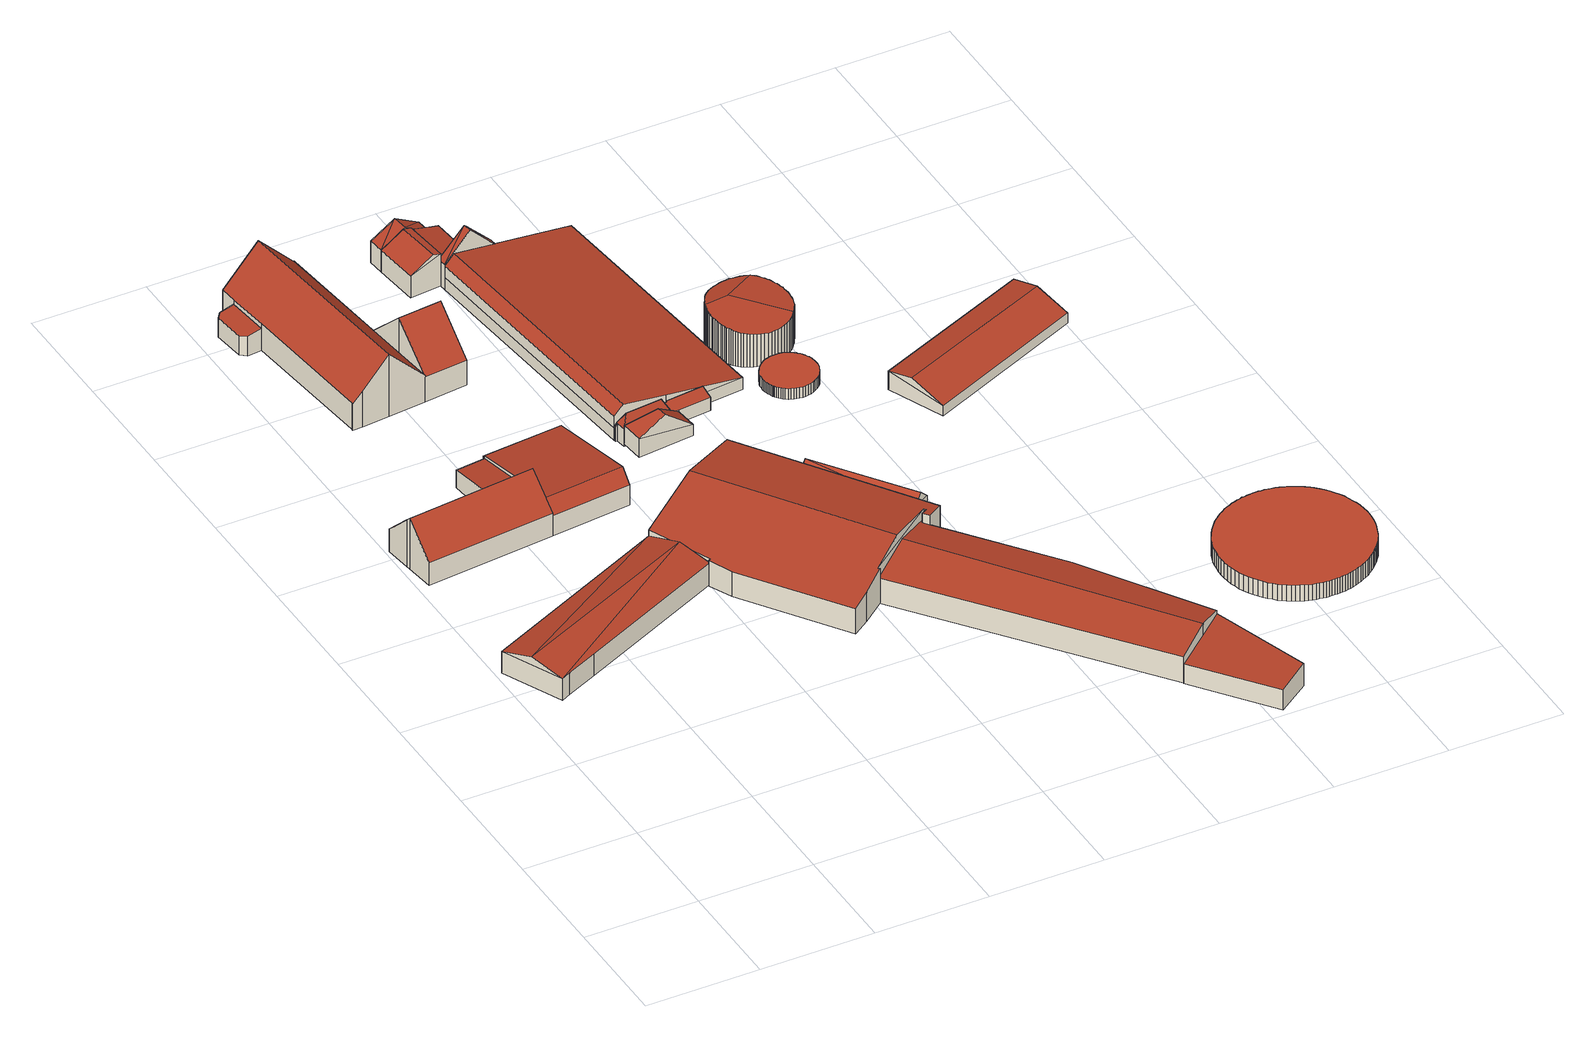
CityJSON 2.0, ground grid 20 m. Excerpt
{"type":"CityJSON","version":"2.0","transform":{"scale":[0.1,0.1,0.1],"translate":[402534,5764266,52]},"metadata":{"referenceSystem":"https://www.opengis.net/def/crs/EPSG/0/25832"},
"CityObjects":{
"building1":{"type":"Building","attributes":{"Gemeindeschluessel":"05515000","Geometrietyp2DReferenz":"3000","function":"31001_2700","roofType":"3100","measuredHeight":5.58},"geometry":[{"type":"Solid","lod":"2","boundaries":[[[[0,1,2,3]],[[4,5,1,0]],[[6,7,5,4]],[[8,9,7,6]],[[10,11,9,8]],[[12,13,11,10]],[[3,2,13,12]],[[4,0,3,12,14,6]],[[15,6,14]],[[14,10,15]],[[10,8,15]],[[12,10,14]],[[15,8,6]],[[1,5,7,9,11,13,2]]]],"semantics":{"surfaces":[{"type":"WallSurface"},{"type":"RoofSurface"},{"type":"GroundSurface"}],"values":[[0,0,0,0,0,0,0,1,1,1,1,0,0,2]]}}]},
"building2":{"type":"Building","attributes":{"Gemeindeschluessel":"05515000","Geometrietyp2DReferenz":"3000","function":"31001_2700"},"children":["building2-1","building2-2"]},
"building2-1":{"type":"BuildingPart","attributes":{"roofType":"3100","measuredHeight":9.57},"parents":["building2"],"geometry":[{"type":"Solid","lod":"2","boundaries":[[[[16,17,18,19]],[[20,21,17,16]],[[22,23,21,20]],[[24,25,23,22]],[[26,27,25,24]],[[28,29,30,31,32]],[[19,18,29,28]],[[33,26,24,22,20,16,19,34]],[[28,32,35,36,34,19]],[[17,21,23,25,27,37,38,30,29,18]],[[33,34,39]],[[27,26,33,39,37]],[[31,35,32]],[[39,34,36]],[[38,37,39,36]],[[30,38,36,35,31]]]],"semantics":{"surfaces":[{"type":"WallSurface"},{"type":"RoofSurface"},{"type":"GroundSurface"},{"type":"ClosureSurface"}],"values":[[0,0,0,0,0,0,0,1,1,2,0,3,0,0,3,3]]}}]},
"building2-2":{"type":"BuildingPart","attributes":{"roofType":"3100","measuredHeight":6.14},"parents":["building2"],"geometry":[{"type":"Solid","lod":"2","boundaries":[[[[40,41,27,26,42]],[[43,44,41,40]],[[45,46,44,43]],[[47,48,46,45]],[[49,50,48,47]],[[51,52,50,49]],[[31,30,52,51]],[[47,45,43,40,42,33,39,36,49]],[[35,31,51,49,36]],[[37,27,41,44,46,48,50,52,30,38]],[[26,33,42]],[[26,27,37,39,33]],[[37,38,36,39]],[[30,31,35,36,38]]]],"semantics":{"surfaces":[{"type":"WallSurface"},{"type":"RoofSurface"},{"type":"GroundSurface"},{"type":"ClosureSurface"}],"values":[[0,0,0,0,0,0,0,1,1,2,0,3,3,3]]}}]},
"building3":{"type":"Building","attributes":{"Gemeindeschluessel":"05515000","Geometrietyp2DReferenz":"3000","function":"51009_1610","roofType":"2100","measuredHeight":4.19},"geometry":[{"type":"Solid","lod":"2","boundaries":[[[[53,54,55,56]],[[57,58,54,53]],[[59,60,58,57]],[[61,62,60,59]],[[56,55,62,61]],[[59,57,53,56,61]],[[54,58,60,62,55]]]],"semantics":{"surfaces":[{"type":"WallSurface"},{"type":"RoofSurface"},{"type":"GroundSurface"}],"values":[[0,0,0,0,0,1,2]]}}]},
"building4":{"type":"Building","attributes":{"name":"Dahlhaus","Gemeindeschluessel":"05515000","Geometrietyp2DReferenz":"3000","function":"31001_1000"},"address":[{"country":"Germany","locality":"Münster","thoroughfareNumber":"238","thoroughfareName":"Langenhorster Stiege"}],"children":["building4-1","building4-2","building4-3"]},
"building4-1":{"type":"BuildingPart","attributes":{"roofType":"3100","measuredHeight":11.63},"parents":["building4"],"geometry":[{"type":"Solid","lod":"2","boundaries":[[[[63,64,65,66]],[[67,68,64,63]],[[69,70,68,67]],[[71,72,70,69]],[[63,66,73,74,67]],[[75,71,69,67,74]],[[65,64,68,70,72,76]],[[77,74,73]],[[65,76,77,73,66]],[[75,74,77]],[[71,75,77,76,72]]]],"semantics":{"surfaces":[{"type":"WallSurface"},{"type":"RoofSurface"},{"type":"GroundSurface"},{"type":"ClosureSurface"}],"values":[[0,0,0,0,1,1,2,0,3,0,3]]}}]},
"building4-2":{"type":"BuildingPart","attributes":{"roofType":"5000","measuredHeight":11.77},"parents":["building4"],"geometry":[{"type":"Solid","lod":"2","boundaries":[[[[78,79,80,81,82]],[[83,84,85,86,87]],[[88,89,84,83]],[[90,91,89,88]],[[92,93,91,90]],[[94,95,93,92]],[[96,97,95,94]],[[98,66,65,97,96]],[[99,100,72,71,101]],[[102,103,100,99]],[[104,105,103,102]],[[82,81,105,104]],[[101,75,77,73,98,96,94,92,90,88,99]],[[83,87,78,82,104,102,99,88]],[[80,85,84,89,91,93,95,97,65,76,72,100,103,105,81]],[[79,78,87,86]],[[85,80,79,86]],[[75,101,71]],[[98,73,66]],[[65,66,73,77,76]],[[72,76,77,75,71]]]],"semantics":{"surfaces":[{"type":"WallSurface"},{"type":"RoofSurface"},{"type":"GroundSurface"},{"type":"ClosureSurface"}],"values":[[0,0,0,0,0,0,0,0,0,0,0,0,1,1,2,0,3,0,0,3,3]]}}]},
"building4-3":{"type":"BuildingPart","attributes":{"roofType":"2100","measuredHeight":4.21},"parents":["building4"],"geometry":[{"type":"Solid","lod":"2","boundaries":[[[[106,107,108,109]],[[110,111,107,106]],[[86,85,111,110]],[[112,113,80,79]],[[109,108,113,112]],[[79,86,110,106,109,112]],[[107,111,85,80,113,108]],[[85,86,79,80]]]],"semantics":{"surfaces":[{"type":"WallSurface"},{"type":"RoofSurface"},{"type":"GroundSurface"},{"type":"ClosureSurface"}],"values":[[0,0,0,0,0,1,2,3]]}}]},
"building5":{"type":"Building","attributes":{"Gemeindeschluessel":"05515000","Geometrietyp2DReferenz":"3000","function":"31001_2700","roofType":"5000","measuredHeight":8.07},"geometry":[{"type":"Solid","lod":"2","boundaries":[[[[114,115,116,117]],[[118,119,115,114]],[[120,121,119,118]],[[122,123,121,120]],[[124,125,123,122]],[[126,127,125,124]],[[128,129,127,126]],[[130,131,129,128]],[[132,133,131,130]],[[134,135,133,132]],[[136,137,135,134]],[[138,139,137,136]],[[140,141,139,138]],[[117,116,141,140]],[[126,124,122,120,118,114,142,143]],[[143,142,117,140,138,136,134,132,130,128]],[[126,143,128]],[[117,142,114]],[[115,119,121,123,125,127,129,131,133,135,137,139,141,116]]]],"semantics":{"surfaces":[{"type":"WallSurface"},{"type":"RoofSurface"},{"type":"GroundSurface"}],"values":[[0,0,0,0,0,0,0,0,0,0,0,0,0,0,1,1,0,0,2]]}}]},
"building6":{"type":"Building","attributes":{"Gemeindeschluessel":"05515000","Geometrietyp2DReferenz":"3000","function":"51009_1610","roofType":"5000","measuredHeight":6.14},"geometry":[{"type":"Solid","lod":"2","boundaries":[[[[144,145,146,147]],[[148,149,145,144]],[[150,151,149,148]],[[152,153,151,150]],[[154,155,153,152]],[[147,146,155,154]],[[156,152,150,148,157]],[[158,157,148,144]],[[154,156,157,158,147]],[[152,156,154]],[[147,158,144]],[[145,149,151,153,155,146]]]],"semantics":{"surfaces":[{"type":"WallSurface"},{"type":"RoofSurface"},{"type":"GroundSurface"}],"values":[[0,0,0,0,0,0,1,1,1,0,0,2]]}}]},
"building7":{"type":"Building","attributes":{"Gemeindeschluessel":"05515000","Geometrietyp2DReferenz":"3000","function":"31001_2700","roofType":"2100","measuredHeight":3.12},"geometry":[{"type":"Solid","lod":"2","boundaries":[[[[159,151,153,152]],[[160,161,151,159]],[[162,163,161,160]],[[164,165,163,162]],[[166,167,165,164]],[[168,169,167,166]],[[170,155,169,168]],[[152,153,155,170]],[[168,166,164,162,160,159,152,170]],[[151,161,163,165,167,169,155,153]]]],"semantics":{"surfaces":[{"type":"WallSurface"},{"type":"RoofSurface"},{"type":"GroundSurface"}],"values":[[0,0,0,0,0,0,0,0,1,2]]}}]},
"building8":{"type":"Building","attributes":{"Gemeindeschluessel":"05515000","Geometrietyp2DReferenz":"3000","function":"31001_2700"},"children":["building8-1","building8-2","building8-3","building8-4","building8-5","building8-6"]},
"building8-1":{"type":"BuildingPart","attributes":{"roofType":"3100","measuredHeight":6.42},"parents":["building8"],"geometry":[{"type":"Solid","lod":"2","boundaries":[[[[171,172,173,174]],[[174,173,175,176,177]],[[177,178,174]],[[174,178,179,180,171]],[[181,182,179,178,177]],[[172,183,184,175,173]],[[185,181,186]],[[172,171,187,183]],[[171,188,185,186,189,187]],[[190,191,189,186,181,177,176]],[[175,184,190,176]],[[183,187,189,191,190,184]],[[188,171,180]],[[181,185,182]],[[182,185,188,180,179]]]],"semantics":{"surfaces":[{"type":"WallSurface"},{"type":"RoofSurface"},{"type":"GroundSurface"},{"type":"ClosureSurface"}],"values":[[0,0,0,1,1,2,0,3,3,0,3,3,0,0,3]]}}]},
"building8-2":{"type":"BuildingPart","attributes":{"roofType":"3100","measuredHeight":6.56},"parents":["building8"],"geometry":[{"type":"Solid","lod":"2","boundaries":[[[[192,193,172,171]],[[194,195,193,192]],[[196,197,195,194]],[[192,198,194]],[[171,188,180,199,198]],[[198,192,171]],[[199,182,185,186,200,196,194]],[[194,198,199]],[[193,195,197,183,172]],[[183,187,171,172]],[[197,196,187,183]],[[186,189,200]],[[179,182,199,180]],[[189,186,185,188,171,187]],[[200,189,187,196]],[[185,182,179,180,188]]]],"semantics":{"surfaces":[{"type":"WallSurface"},{"type":"RoofSurface"},{"type":"GroundSurface"},{"type":"ClosureSurface"}],"values":[[0,0,0,0,1,1,1,1,2,3,3,0,0,3,3,3]]}}]},
"building8-3":{"type":"BuildingPart","attributes":{"roofType":"3100","measuredHeight":9.42},"parents":["building8"],"geometry":[{"type":"Solid","lod":"2","boundaries":[[[[201,202,203,204,205]],[[206,207,208,202,201]],[[176,175,209,210,211,212]],[[213,214,212]],[[215,190,176,212,214]],[[213,216,206,201]],[[217,214,213,201]],[[217,201,205]],[[184,203,202,208,209,175]],[[175,176,190,184]],[[218,205,204]],[[184,190,218,204,203]],[[219,212,211]],[[209,208,207,210]],[[210,207,206,219,211]],[[217,205,218,215,214]],[[218,190,215]],[[213,212,219,220,216]],[[206,216,220,219]]]],"semantics":{"surfaces":[{"type":"WallSurface"},{"type":"RoofSurface"},{"type":"GroundSurface"},{"type":"ClosureSurface"}],"values":[[0,0,0,1,1,1,1,0,2,3,0,3,0,3,3,0,3,0,3]]}}]},
"building8-4":{"type":"BuildingPart","attributes":{"roofType":"3100","measuredHeight":6.19},"parents":["building8"],"geometry":[{"type":"Solid","lod":"2","boundaries":[[[[221,222,208,207]],[[223,224,222,221]],[[225,226,224,223]],[[227,228,226,225]],[[210,209,229,230]],[[231,220,219,211,232]],[[233,216,220,231,234,235,223,221]],[[235,225,223]],[[235,234,227,225]],[[206,233,221,207]],[[232,211,210,230]],[[208,222,224,226,228,236,237,229,209]],[[209,210,207,208]],[[237,238,230,229]],[[236,239,238,237]],[[228,227,239,236]],[[231,232,230,238,240,241,239,227,234]],[[240,238,239,241]],[[216,233,206]],[[211,219,206,207,210]],[[220,216,206,219]]]],"semantics":{"surfaces":[{"type":"WallSurface"},{"type":"RoofSurface"},{"type":"GroundSurface"},{"type":"ClosureSurface"}],"values":[[0,0,0,0,0,1,1,0,0,0,0,2,3,3,3,3,0,3,0,3,3]]}}]},
"building8-5":{"type":"BuildingPart","attributes":{"roofType":"5000","measuredHeight":5.24},"parents":["building8"],"geometry":[{"type":"Solid","lod":"2","boundaries":[[[[242,243,244,245]],[[246,247,243,242]],[[248,249,247,246]],[[250,251,249,248]],[[252,230,229,251,250]],[[253,254,228,227]],[[245,244,254,253]],[[240,255,256,241]],[[252,250,248,246,255,240]],[[242,256,255,246]],[[245,253,227,241,256,242]],[[243,247,249,251,229,237,236,228,254,244]],[[230,252,240,238]],[[229,230,238,237]],[[237,238,239,236]],[[238,240,241,239]],[[239,241,227]],[[239,227,228,236]]]],"semantics":{"surfaces":[{"type":"WallSurface"},{"type":"RoofSurface"},{"type":"GroundSurface"},{"type":"ClosureSurface"}],"values":[[0,0,0,0,0,0,0,1,1,1,1,2,0,3,3,3,0,3]]}}]},
"building8-6":{"type":"BuildingPart","attributes":{"roofType":"2100","measuredHeight":5.74},"parents":["building8"],"geometry":[{"type":"Solid","lod":"2","boundaries":[[[[257,258,197,196,259]],[[204,203,258,257]],[[259,200,189,191,215,218,204,257]],[[184,183,197,258,203]],[[215,191,190]],[[203,204,218,190,184]],[[218,215,190]],[[190,191,189,187,183,184]],[[196,200,259]],[[187,196,197,183]],[[187,189,200,196]]]],"semantics":{"surfaces":[{"type":"WallSurface"},{"type":"RoofSurface"},{"type":"GroundSurface"},{"type":"ClosureSurface"}],"values":[[0,0,1,2,0,3,3,3,0,3,3]]}}]},
"building9":{"type":"Building","attributes":{"Gemeindeschluessel":"05515000","Geometrietyp2DReferenz":"3000","function":"31001_2700","roofType":"3100","measuredHeight":6.21},"geometry":[{"type":"Solid","lod":"2","boundaries":[[[[260,261,262,263]],[[264,265,261,260]],[[266,267,265,264]],[[268,269,267,266]],[[270,271,269,268]],[[272,273,271,270]],[[274,275,273,272]],[[276,277,275,274]],[[278,279,277,276]],[[280,281,279,278]],[[282,283,281,280]],[[263,262,283,282]],[[276,274,272,270,268,266,264,260,278]],[[263,282,280,278,260]],[[261,265,267,269,271,273,275,277,279,281,283,262]]]],"semantics":{"surfaces":[{"type":"WallSurface"},{"type":"RoofSurface"},{"type":"GroundSurface"}],"values":[[0,0,0,0,0,0,0,0,0,0,0,0,1,1,2]]}}]},
"building10":{"type":"Building","attributes":{"Gemeindeschluessel":"05515000","Geometrietyp2DReferenz":"3000","function":"31001_2700","roofType":"3100","measuredHeight":3.51},"geometry":[{"type":"Solid","lod":"2","boundaries":[[[[284,285,286,287]],[[288,289,285,284]],[[290,291,289,288]],[[287,286,291,290]],[[284,292,288]],[[290,293,287]],[[292,284,287]],[[287,293,292]],[[288,292,293]],[[293,290,288]],[[285,289,291,286]]]],"semantics":{"surfaces":[{"type":"WallSurface"},{"type":"RoofSurface"},{"type":"GroundSurface"}],"values":[[0,0,0,0,0,0,1,1,1,1,2]]}}]},
"building11":{"type":"Building","attributes":{"Gemeindeschluessel":"05515000","Geometrietyp2DReferenz":"3000","function":"51009_1610","roofType":"2100","measuredHeight":4.62},"geometry":[{"type":"Solid","lod":"2","boundaries":[[[[294,295,296,297]],[[298,299,295,294]],[[300,301,299,298]],[[297,296,301,300]],[[298,294,297,300]],[[295,299,301,296]]]],"semantics":{"surfaces":[{"type":"WallSurface"},{"type":"RoofSurface"},{"type":"GroundSurface"}],"values":[[0,0,0,0,1,2]]}}]},
"building12":{"type":"Building","attributes":{"Gemeindeschluessel":"05515000","Geometrietyp2DReferenz":"3000","function":"51003_1201","roofType":"1000","measuredHeight":2.01},"geometry":[{"type":"Solid","lod":"2","boundaries":[[[[302,303,304,305]],[[306,307,303,302]],[[308,309,307,306]],[[310,311,309,308]],[[312,313,311,310]],[[314,315,313,312]],[[316,317,315,314]],[[318,319,317,316]],[[320,321,319,318]],[[322,323,321,320]],[[324,325,323,322]],[[326,327,325,324]],[[328,329,327,326]],[[330,331,329,328]],[[332,333,331,330]],[[334,335,333,332]],[[336,337,335,334]],[[338,339,337,336]],[[340,341,339,338]],[[342,343,341,340]],[[344,345,343,342]],[[346,347,345,344]],[[348,349,347,346]],[[350,351,349,348]],[[352,353,351,350]],[[354,355,353,352]],[[356,357,355,354]],[[358,359,357,356]],[[360,361,359,358]],[[362,363,361,360]],[[364,365,363,362]],[[366,367,365,364]],[[368,369,367,366]],[[370,371,369,368]],[[372,373,371,370]],[[374,375,373,372]],[[376,377,375,374]],[[378,379,377,376]],[[380,381,379,378]],[[382,383,381,380]],[[384,385,383,382]],[[386,387,385,384]],[[388,389,387,386]],[[390,391,389,388]],[[392,393,391,390]],[[394,395,393,392]],[[396,397,395,394]],[[398,399,397,396]],[[400,401,399,398]],[[402,403,401,400]],[[404,405,403,402]],[[406,407,405,404]],[[408,409,407,406]],[[410,411,409,408]],[[412,413,411,410]],[[414,415,413,412]],[[416,417,415,414]],[[418,419,417,416]],[[420,421,419,418]],[[422,423,421,420]],[[424,425,423,422]],[[426,427,425,424]],[[428,429,427,426]],[[430,431,429,428]],[[432,433,431,430]],[[434,435,433,432]],[[436,437,435,434]],[[438,439,437,436]],[[440,441,439,438]],[[305,304,441,440]],[[438,436,434,432,430,428,426,424,422,420,418,416,414,412,410,408,406,404,402,400,398,396,394,392,390,388,386,384,382,380,378,376,374,372,370,368,366,364,362,360,358,356,354,352,350,348,346,344,342,340,338,336,334,332,330,328,326,324,322,320,318,316,314,312,310,308,306,302,305,440]],[[303,307,309,311,313,315,317,319,321,323,325,327,329,331,333,335,337,339,341,343,345,347,349,351,353,355,357,359,361,363,365,367,369,371,373,375,377,379,381,383,385,387,389,391,393,395,397,399,401,403,405,407,409,411,413,415,417,419,421,423,425,427,429,431,433,435,437,439,441,304]]]],"semantics":{"surfaces":[{"type":"WallSurface"},{"type":"RoofSurface"},{"type":"GroundSurface"}],"values":[[0,0,0,0,0,0,0,0,0,0,0,0,0,0,0,0,0,0,0,0,0,0,0,0,0,0,0,0,0,0,0,0,0,0,0,0,0,0,0,0,0,0,0,0,0,0,0,0,0,0,0,0,0,0,0,0,0,0,0,0,0,0,0,0,0,0,0,0,0,0,1,2]]}}]},
"building13":{"type":"Building","attributes":{"Gemeindeschluessel":"05515000","Geometrietyp2DReferenz":"3000","function":"51003_1201","roofType":"5000","measuredHeight":7.89},"geometry":[{"type":"Solid","lod":"2","boundaries":[[[[442,443,444,445]],[[446,447,443,442]],[[448,449,447,446]],[[450,451,449,448]],[[452,453,451,450]],[[454,455,453,452]],[[456,457,455,454]],[[458,459,457,456]],[[460,461,459,458]],[[462,463,461,460]],[[464,465,463,462]],[[466,467,465,464]],[[468,469,467,466]],[[470,471,469,468]],[[472,473,471,470]],[[474,475,473,472]],[[476,477,475,474]],[[478,479,477,476]],[[480,481,479,478]],[[482,483,481,480]],[[484,485,483,482]],[[486,487,485,484]],[[488,489,487,486]],[[490,491,489,488]],[[492,493,491,490]],[[494,495,493,492]],[[496,497,495,494]],[[498,499,497,496]],[[500,501,499,498]],[[502,503,501,500]],[[504,505,503,502]],[[506,507,505,504]],[[508,509,507,506]],[[510,511,509,508]],[[512,513,511,510]],[[514,515,513,512]],[[516,517,515,514]],[[518,519,517,516]],[[520,521,519,518]],[[522,523,521,520]],[[524,525,523,522]],[[526,527,525,524]],[[528,529,527,526]],[[530,531,529,528]],[[532,533,531,530]],[[534,535,533,532]],[[536,537,535,534]],[[538,539,537,536]],[[540,541,539,538]],[[542,543,541,540]],[[544,545,543,542]],[[546,547,545,544]],[[548,549,547,546]],[[550,551,549,548]],[[552,553,551,550]],[[554,555,553,552]],[[556,557,555,554]],[[558,559,557,556]],[[560,561,559,558]],[[562,563,561,560]],[[564,565,563,562]],[[566,567,565,564]],[[568,569,567,566]],[[570,571,569,568]],[[572,573,571,570]],[[574,575,573,572]],[[576,577,575,574]],[[578,579,577,576]],[[580,581,579,578]],[[582,583,581,580]],[[584,585,583,582]],[[586,587,585,584]],[[588,589,587,586]],[[590,591,589,588]],[[592,593,591,590]],[[594,595,593,592]],[[596,597,595,594]],[[598,599,597,596]],[[600,601,599,598]],[[602,603,601,600]],[[604,605,603,602]],[[606,607,605,604]],[[608,609,607,606]],[[445,444,609,608]],[[544,542,540,538,536,534,532,530,528,526,524,522,520,518,516,514,512,510,508,610,611,558,556,554,552,550,548,546]],[[506,504,502,500,498,496,494,492,490,488,486,484,482,480,478,476,474,472,470,468,610,508]],[[560,611,610,468,466,464,462,460,458,456,454,452,450,448,446,442,445,608,606,604,602,600,598,596,594,592,590,588,586,584,582,580,578,576,574,572,570,568,566,564,562]],[[558,611,560]],[[443,447,449,451,453,455,457,459,461,463,465,467,469,471,473,475,477,479,481,483,485,487,489,491,493,495,497,499,501,503,505,507,509,511,513,515,517,519,521,523,525,527,529,531,533,535,537,539,541,543,545,547,549,551,553,555,557,559,561,563,565,567,569,571,573,575,577,579,581,583,585,587,589,591,593,595,597,599,601,603,605,607,609,444]]]],"semantics":{"surfaces":[{"type":"WallSurface"},{"type":"RoofSurface"},{"type":"GroundSurface"}],"values":[[0,0,0,0,0,0,0,0,0,0,0,0,0,0,0,0,0,0,0,0,0,0,0,0,0,0,0,0,0,0,0,0,0,0,0,0,0,0,0,0,0,0,0,0,0,0,0,0,0,0,0,0,0,0,0,0,0,0,0,0,0,0,0,0,0,0,0,0,0,0,0,0,0,0,0,0,0,0,0,0,0,0,0,0,1,1,1,0,2]]}}]},
"building14":{"type":"Building","attributes":{"Gemeindeschluessel":"05515000","Geometrietyp2DReferenz":"3000","function":"51002_1230","roofType":"1000","measuredHeight":3},"geometry":[{"type":"Solid","lod":"2","boundaries":[[[[612,613,614,615]],[[616,617,613,612]],[[618,619,617,616]],[[620,621,619,618]],[[622,623,621,620]],[[624,625,623,622]],[[626,627,625,624]],[[628,629,627,626]],[[630,631,629,628]],[[632,633,631,630]],[[634,635,633,632]],[[636,637,635,634]],[[638,639,637,636]],[[640,641,639,638]],[[642,643,641,640]],[[644,645,643,642]],[[646,647,645,644]],[[648,649,647,646]],[[650,651,649,648]],[[652,653,651,650]],[[654,655,653,652]],[[656,657,655,654]],[[658,659,657,656]],[[660,661,659,658]],[[662,663,661,660]],[[664,665,663,662]],[[666,667,665,664]],[[668,669,667,666]],[[670,671,669,668]],[[672,673,671,670]],[[674,675,673,672]],[[676,677,675,674]],[[678,679,677,676]],[[680,681,679,678]],[[682,683,681,680]],[[684,685,683,682]],[[686,687,685,684]],[[688,689,687,686]],[[690,691,689,688]],[[692,693,691,690]],[[694,695,693,692]],[[696,697,695,694]],[[698,699,697,696]],[[700,701,699,698]],[[702,703,701,700]],[[704,705,703,702]],[[706,707,705,704]],[[708,709,707,706]],[[710,711,709,708]],[[712,713,711,710]],[[714,715,713,712]],[[716,717,715,714]],[[718,719,717,716]],[[720,721,719,718]],[[722,723,721,720]],[[724,725,723,722]],[[726,727,725,724]],[[728,729,727,726]],[[730,731,729,728]],[[732,733,731,730]],[[734,735,733,732]],[[736,737,735,734]],[[738,739,737,736]],[[740,741,739,738]],[[742,743,741,740]],[[744,745,743,742]],[[746,747,745,744]],[[748,749,747,746]],[[750,751,749,748]],[[752,753,751,750]],[[754,755,753,752]],[[756,757,755,754]],[[758,759,757,756]],[[760,761,759,758]],[[762,763,761,760]],[[764,765,763,762]],[[766,767,765,764]],[[768,769,767,766]],[[770,771,769,768]],[[772,773,771,770]],[[774,775,773,772]],[[776,777,775,774]],[[778,779,777,776]],[[780,781,779,778]],[[782,783,781,780]],[[784,785,783,782]],[[786,787,785,784]],[[788,789,787,786]],[[790,791,789,788]],[[792,793,791,790]],[[794,795,793,792]],[[796,797,795,794]],[[798,799,797,796]],[[800,801,799,798]],[[802,803,801,800]],[[804,805,803,802]],[[806,807,805,804]],[[808,809,807,806]],[[810,811,809,808]],[[812,813,811,810]],[[814,815,813,812]],[[816,817,815,814]],[[818,819,817,816]],[[820,821,819,818]],[[822,823,821,820]],[[824,825,823,822]],[[826,827,825,824]],[[828,829,827,826]],[[830,831,829,828]],[[832,833,831,830]],[[834,835,833,832]],[[836,837,835,834]],[[838,839,837,836]],[[615,614,839,838]],[[836,834,832,830,828,826,824,822,820,818,816,814,812,810,808,806,804,802,800,798,796,794,792,790,788,786,784,782,780,778,776,774,772,770,768,766,764,762,760,758,756,754,752,750,748,746,744,742,740,738,736,734,732,730,728,726,724,722,720,718,716,714,712,710,708,706,704,702,700,698,696,694,692,690,688,686,684,682,680,678,676,674,672,670,668,666,664,662,660,658,656,654,652,650,648,646,644,642,640,638,636,634,632,630,628,626,624,622,620,618,616,612,615,838]],[[613,617,619,621,623,625,627,629,631,633,635,637,639,641,643,645,647,649,651,653,655,657,659,661,663,665,667,669,671,673,675,677,679,681,683,685,687,689,691,693,695,697,699,701,703,705,707,709,711,713,715,717,719,721,723,725,727,729,731,733,735,737,739,741,743,745,747,749,751,753,755,757,759,761,763,765,767,769,771,773,775,777,779,781,783,785,787,789,791,793,795,797,799,801,803,805,807,809,811,813,815,817,819,821,823,825,827,829,831,833,835,837,839,614]]]],"semantics":{"surfaces":[{"type":"WallSurface"},{"type":"RoofSurface"},{"type":"GroundSurface"}],"values":[[0,0,0,0,0,0,0,0,0,0,0,0,0,0,0,0,0,0,0,0,0,0,0,0,0,0,0,0,0,0,0,0,0,0,0,0,0,0,0,0,0,0,0,0,0,0,0,0,0,0,0,0,0,0,0,0,0,0,0,0,0,0,0,0,0,0,0,0,0,0,0,0,0,0,0,0,0,0,0,0,0,0,0,0,0,0,0,0,0,0,0,0,0,0,0,0,0,0,0,0,0,0,0,0,0,0,0,0,0,0,0,0,0,0,1,2]]}}]},
"building15":{"type":"Building","attributes":{"Gemeindeschluessel":"05515000","Geometrietyp2DReferenz":"3000","function":"31001_2700","roofType":"3100","measuredHeight":4.28},"geometry":[{"type":"Solid","lod":"2","boundaries":[[[[840,841,842,843]],[[844,845,841,840]],[[846,847,845,844]],[[843,842,847,846]],[[840,848,844]],[[846,849,843]],[[843,849,848,840]],[[844,848,849,846]],[[841,845,847,842]]]],"semantics":{"surfaces":[{"type":"WallSurface"},{"type":"RoofSurface"},{"type":"GroundSurface"}],"values":[[0,0,0,0,0,0,1,1,2]]}}]}
},
"vertices":[
[127,578,52],[127,578,11],[392,700,11],[392,700,52],[71,552,52],[71,552,11],[54,544,52],[54,544,11],[5,651,52],[5,651,11],[345,808,52],[345,808,11],[395,701,52],[395,701,11],[370,754,67],[29,598,67],
[6,960,102],[6,960,11],[7,955,11],[7,955,107],[1,1009,54],[1,1009,11],[138,1023,54],[138,1023,11],[176,1027,54],[176,1027,11],[230,1033,54],[230,1033,11],[13,902,54],[13,902,11],[241,926,11],[241,926,49],[241,926,54],[230,1026,62],[235,980,107],[239,943,71],[239,945,73],[235,980,11],[239,945,11],[235,980,68],
[221,1111,50],[221,1111,11],[230,1033,61],[220,1110,50],[220,1110,11],[220,1113,49],[220,1113,11],[363,1127,49],[363,1127,11],[381,960,73],[381,960,11],[383,941,49],[383,941,11],
[168,1104,46],[168,1104,13],[176,1027,13],[176,1027,55],[220,1110,46],[220,1110,13],[221,1111,46],[221,1111,13],[230,1033,55],[230,1033,13],
[294,1475,59],[294,1475,12],[216,1467,12],[216,1467,59],[301,1403,128],[301,1403,12],[308,1331,59],[308,1331,12],[231,1323,59],[231,1323,12],[216,1464,62],[223,1395,128],[231,1326,62],[223,1395,12],[223,1395,62],
[72,1559,62],[72,1559,54],[72,1559,12],[98,1314,12],[98,1314,62],[61,1665,62],[61,1665,12],[64,1634,12],[64,1634,54],[64,1634,62],[127,1672,129],[127,1672,12],[158,1675,97],[158,1675,12],[190,1678,64],[190,1678,12],[193,1679,62],[193,1679,12],[193,1676,62],[193,1676,12],[216,1467,62],[165,1316,130],[165,1316,12],[231,1323,62],[116,1311,80],[116,1311,12],[98,1310,62],[98,1310,12],
[30,1621,48],[30,1621,12],[36,1564,12],[36,1564,48],[38,1631,49],[38,1631,12],[46,1556,49],[46,1556,12],
[559,953,67],[559,953,10],[345,808,10],[345,808,63],[767,648,67],[767,648,10],[737,624,74],[737,624,10],[729,635,74],[729,635,10],[741,644,71],[741,644,10],[738,647,71],[738,647,10],[602,540,76],[602,540,10],[604,537,76],[604,537,10],[563,505,65],[563,505,10],[533,484,58],[533,484,10],[411,659,57],[411,659,10],[392,700,59],[392,700,10],[395,701,60],[395,701,10],[456,882,90],[659,585,90],
[457,1049,41],[457,1049,6],[557,1059,6],[557,1059,27],[453,1090,41],[453,1090,6],[539,1099,29],[539,1099,6],[539,1097,31],[539,1097,6],[553,1098,27],[553,1098,6],[549,1098,30],[503,1072,68],[505,1054,68],
[539,1099,32],[537,1117,37],[537,1117,6],[542,1118,37],[542,1118,6],[542,1120,38],[542,1120,6],[610,1127,38],[610,1127,6],[611,1104,31],[611,1104,6],[553,1098,31],
[337,1664,42],[337,1664,1],[345,1584,1],[345,1584,42],[400,1589,1],[400,1589,48],[400,1589,62],[387,1588,65],[378,1669,65],[353,1666,51],[392,1670,62],[387,1669,64],[392,1670,1],[399,1594,1],[390,1670,62],[392,1670,61],[392,1670,42],[337,1664,43],[392,1670,59],[399,1594,48],[399,1594,59],
[334,1693,42],[334,1693,1],[422,1702,42],[422,1702,1],[425,1673,42],[425,1673,1],[378,1697,67],[381,1669,67],[398,1671,57],
[494,1602,48],[494,1602,1],[449,1598,1],[449,1598,46],[449,1598,48],[495,1589,48],[495,1589,24],[495,1589,1],[401,1578,1],[401,1578,24],[401,1578,46],[401,1578,48],[448,1583,95],[446,1598,95],[407,1595,56],[493,1589,49],[449,1598,93],[439,1597,48],[403,1578,48],[418,1580,63],
[636,1605,24],[636,1605,1],[683,1134,24],[683,1134,1],[610,1127,24],[610,1127,1],[542,1120,24],[542,1120,1],[447,1111,1],[447,1111,24],[464,1113,63],[447,1111,47],[495,1589,49],[542,1120,49],[610,1127,37],[537,1120,1],[451,1111,1],[451,1111,24],[537,1120,24],[451,1111,34],[537,1120,34],
[539,1099,34],[539,1099,1],[537,1117,1],[537,1117,34],[453,1090,34],[453,1090,1],[451,1108,34],[451,1108,1],[448,1108,27],[448,1108,1],[447,1111,27],[542,1118,24],[542,1118,1],[463,1102,54],[527,1108,54],
[442,1675,46],[442,1675,1],[425,1673,50],
[673,596,71],[673,596,9],[602,540,9],[602,540,57],[726,638,57],[726,638,9],[738,647,53],[738,647,9],[741,644,53],[741,644,9],[729,635,57],[729,635,9],[737,624,57],[737,624,9],[885,437,55],[885,437,9],[1019,217,60],[1019,217,9],[978,184,71],[978,184,9],[918,136,59],[918,136,9],[604,537,57],[604,537,9],
[788,729,26],[788,729,8],[671,892,8],[671,892,26],[758,711,26],[758,711,8],[642,872,26],[642,872,8],[773,720,43],[657,882,43],
[1019,217,54],[1019,217,8],[918,136,8],[918,136,46],[1078,44,51],[1078,44,8],[1021,4,46],[1021,4,8],
[800,1103,25],[800,1103,5],[801,1108,5],[801,1108,25],[798,1099,25],[798,1099,5],[796,1094,25],[796,1094,5],[794,1090,25],[794,1090,5],[791,1085,25],[791,1085,5],[787,1081,25],[787,1081,5],[783,1078,25],[783,1078,5],[778,1075,25],[778,1075,5],[774,1072,25],[774,1072,5],[768,1070,25],[768,1070,5],[763,1069,25],[763,1069,5],[758,1068,25],[758,1068,5],[753,1068,25],[753,1068,5],[748,1069,25],[748,1069,5],[743,1070,25],[743,1070,5],[739,1071,25],[739,1071,5],[735,1073,25],[735,1073,5],[731,1074,25],[731,1074,5],[727,1077,25],[727,1077,5],[724,1079,25],[724,1079,5],[722,1081,25],[722,1081,5],[719,1084,25],[719,1084,5],[717,1086,25],[717,1086,5],[715,1089,25],[715,1089,5],[714,1091,25],[714,1091,5],[714,1092,25],[714,1092,5],[713,1092,25],[713,1092,5],[712,1095,25],[712,1095,5],[711,1098,25],[711,1098,5],[710,1101,25],[710,1101,5],[709,1104,25],[709,1104,5],[708,1107,25],[708,1107,5],[707,1111,25],[707,1111,5],[707,1115,25],[707,1115,5],[708,1119,25],[708,1119,5],[708,1124,25],[708,1124,5],[709,1128,25],[709,1128,5],[711,1133,25],[711,1133,5],[713,1137,25],[713,1137,5],[716,1142,25],[716,1142,5],[719,1146,25],[719,1146,5],[723,1150,25],[723,1150,5],[727,1153,25],[727,1153,5],[731,1156,25],[731,1156,5],[736,1159,25],[736,1159,5],[741,1160,25],[741,1160,5],[747,1162,25],[747,1162,5],[752,1162,25],[752,1162,5],[757,1162,25],[757,1162,5],[762,1162,25],[762,1162,5],[767,1161,25],[767,1161,5],[771,1159,25],[771,1159,5],[775,1157,25],[775,1157,5],[779,1155,25],[779,1155,5],[782,1153,25],[782,1153,5],[785,1151,25],[785,1151,5],[787,1148,25],[787,1148,5],[790,1146,25],[790,1146,5],[792,1144,25],[792,1144,5],[793,1141,25],[793,1141,5],[795,1139,25],[795,1139,5],[796,1136,25],[796,1136,5],[798,1133,25],[798,1133,5],[799,1130,25],[799,1130,5],[800,1127,25],[800,1127,5],[800,1124,25],[800,1124,5],[801,1120,25],[801,1120,5],[801,1116,25],[801,1116,5],[801,1112,25],[801,1112,5],
[691,1207,71],[691,1207,2],[692,1206,2],[692,1206,70],[689,1211,71],[689,1211,2],[688,1214,72],[688,1214,2],[686,1218,73],[686,1218,2],[685,1221,74],[685,1221,2],[684,1225,75],[684,1225,2],[683,1230,75],[683,1230,2],[683,1234,76],[683,1234,2],[682,1239,77],[682,1239,2],[682,1244,78],[682,1244,2],[683,1250,79],[683,1250,2],[684,1255,80],[684,1255,2],[685,1260,81],[685,1260,2],[687,1266,80],[687,1266,2],[690,1271,79],[690,1271,2],[693,1277,78],[693,1277,2],[696,1282,78],[696,1282,2],[700,1287,77],[700,1287,2],[705,1292,76],[705,1292,2],[710,1296,75],[710,1296,2],[716,1300,75],[716,1300,2],[722,1303,74],[722,1303,2],[728,1305,74],[728,1305,2],[734,1307,74],[734,1307,2],[740,1309,74],[740,1309,2],[747,1309,74],[747,1309,2],[753,1310,74],[753,1310,2],[759,1309,74],[759,1309,2],[765,1308,74],[765,1308,2],[770,1307,75],[770,1307,2],[776,1305,75],[776,1305,2],[781,1303,75],[781,1303,2],[785,1301,76],[785,1301,2],[789,1298,75],[789,1298,2],[793,1296,75],[793,1296,2],[797,1293,74],[797,1293,2],[800,1290,73],[800,1290,2],[803,1287,73],[803,1287,2],[805,1284,72],[805,1284,2],[808,1281,72],[808,1281,2],[810,1278,71],[810,1278,2],[811,1275,71],[811,1275,2],[813,1272,70],[813,1272,2],[815,1269,70],[815,1269,2],[816,1265,70],[816,1265,2],[817,1262,69],[817,1262,2],[819,1258,69],[819,1258,2],[819,1253,68],[819,1253,2],[820,1249,68],[820,1249,2],[821,1244,68],[821,1244,2],[821,1239,67],[821,1239,2],[820,1234,67],[820,1234,2],[820,1229,67],[820,1229,2],[819,1223,66],[819,1223,2],[817,1218,66],[817,1218,2],[815,1212,66],[815,1212,2],[812,1207,66],[812,1207,2],[809,1202,66],[809,1202,2],[805,1197,66],[805,1197,2],[801,1192,65],[801,1192,2],[796,1187,64],[796,1187,2],[791,1183,64],[791,1183,2],[785,1180,63],[785,1180,2],[779,1177,63],[779,1177,2],[773,1175,62],[773,1175,2],[766,1173,62],[766,1173,2],[760,1172,62],[760,1172,2],[754,1171,62],[754,1171,2],[748,1171,62],[748,1171,2],[742,1172,63],[742,1172,2],[736,1173,63],[736,1173,2],[730,1175,63],[730,1175,2],[725,1176,64],[725,1176,2],[720,1179,64],[720,1179,2],[716,1181,65],[716,1181,2],[712,1184,66],[712,1184,2],[708,1186,66],[708,1186,2],[705,1189,67],[705,1189,2],[702,1192,68],[702,1192,2],[699,1195,68],[699,1195,2],[697,1198,69],[697,1198,2],[695,1201,70],[695,1201,2],[693,1204,70],[693,1204,2],[728,1265,81],[806,1198,66],
[1205,230,39],[1205,230,9],[1211,229,9],[1211,229,39],[1200,231,39],[1200,231,9],[1194,232,39],[1194,232,9],[1188,234,39],[1188,234,9],[1182,236,39],[1182,236,9],[1176,239,39],[1176,239,9],[1170,242,39],[1170,242,9],[1164,245,39],[1164,245,9],[1158,249,39],[1158,249,9],[1152,253,39],[1152,253,9],[1146,257,39],[1146,257,9],[1141,263,39],[1141,263,9],[1135,268,39],[1135,268,9],[1130,274,39],[1130,274,9],[1125,281,39],[1125,281,9],[1120,288,39],[1120,288,9],[1116,295,39],[1116,295,9],[1112,303,39],[1112,303,9],[1108,311,39],[1108,311,9],[1106,320,39],[1106,320,9],[1103,328,39],[1103,328,9],[1102,337,39],[1102,337,9],[1101,346,39],[1101,346,9],[1100,355,39],[1100,355,9],[1101,364,39],[1101,364,9],[1102,373,39],[1102,373,9],[1103,382,39],[1103,382,9],[1105,391,39],[1105,391,9],[1108,399,39],[1108,399,9],[1111,407,39],[1111,407,9],[1115,415,39],[1115,415,9],[1119,422,39],[1119,422,9],[1123,429,39],[1123,429,9],[1128,435,39],[1128,435,9],[1133,441,39],[1133,441,9],[1138,447,39],[1138,447,9],[1144,452,39],[1144,452,9],[1149,456,39],[1149,456,9],[1155,461,39],[1155,461,9],[1161,464,39],[1161,464,9],[1166,468,39],[1166,468,9],[1172,471,39],[1172,471,9],[1178,473,39],[1178,473,9],[1183,476,39],[1183,476,9],[1189,477,39],[1189,477,9],[1194,479,39],[1194,479,9],[1199,480,39],[1199,480,9],[1204,482,39],[1204,482,9],[1209,482,39],[1209,482,9],[1214,483,39],[1214,483,9],[1219,483,39],[1219,483,9],[1222,484,39],[1222,484,9],[1224,484,39],[1224,484,9],[1229,484,39],[1229,484,9],[1234,484,39],[1234,484,9],[1239,483,39],[1239,483,9],[1244,483,39],[1244,483,9],[1250,482,39],[1250,482,9],[1255,481,39],[1255,481,9],[1261,480,39],[1261,480,9],[1267,478,39],[1267,478,9],[1272,476,39],[1272,476,9],[1278,474,39],[1278,474,9],[1284,471,39],[1284,471,9],[1290,468,39],[1290,468,9],[1297,464,39],[1297,464,9],[1303,460,39],[1303,460,9],[1309,456,39],[1309,456,9],[1314,451,39],[1314,451,9],[1320,445,39],[1320,445,9],[1325,440,39],[1325,440,9],[1331,433,39],[1331,433,9],[1335,426,39],[1335,426,9],[1340,419,39],[1340,419,9],[1344,412,39],[1344,412,9],[1347,404,39],[1347,404,9],[1350,395,39],[1350,395,9],[1353,387,39],[1353,387,9],[1355,378,39],[1355,378,9],[1356,369,39],[1356,369,9],[1357,360,39],[1357,360,9],[1357,351,39],[1357,351,9],[1356,342,39],[1356,342,9],[1355,333,39],[1355,333,9],[1353,324,39],[1353,324,9],[1350,316,39],[1350,316,9],[1347,308,39],[1347,308,9],[1344,300,39],[1344,300,9],[1340,292,39],[1340,292,9],[1336,285,39],[1336,285,9],[1331,279,39],[1331,279,9],[1326,272,39],[1326,272,9],[1321,267,39],[1321,267,9],[1316,262,39],[1316,262,9],[1310,257,39],[1310,257,9],[1304,252,39],[1304,252,9],[1299,248,39],[1299,248,9],[1293,245,39],[1293,245,9],[1287,242,39],[1287,242,9],[1282,239,39],[1282,239,9],[1276,237,39],[1276,237,9],[1271,235,39],[1271,235,9],[1265,233,39],[1265,233,9],[1260,231,39],[1260,231,9],[1255,230,39],[1255,230,9],[1250,229,39],[1250,229,9],[1245,229,39],[1245,229,9],[1240,228,39],[1240,228,9],[1235,228,39],[1235,228,9],[1231,228,39],[1231,228,9],[1226,228,39],[1226,228,9],[1221,228,39],[1221,228,9],[1216,228,39],[1216,228,9],
[1159,1141,42],[1159,1141,7],[877,1022,7],[877,1022,42],[1201,1044,26],[1201,1044,7],[919,922,26],[919,922,7],[1177,1099,50],[895,979,50]
]}
